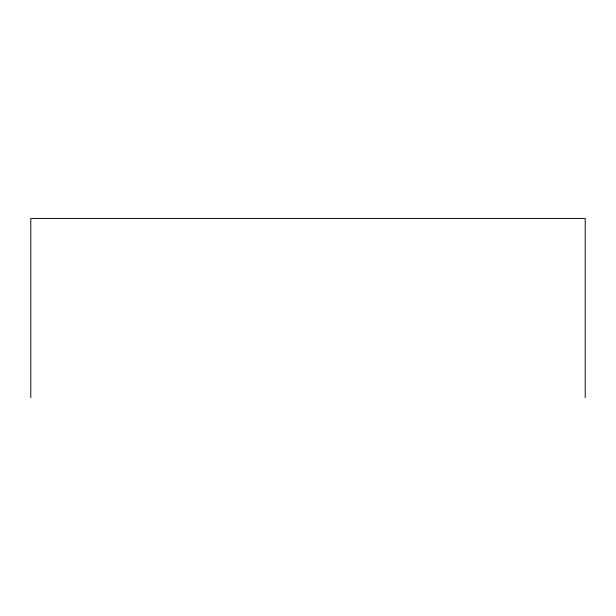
<?xml version="1.0" encoding="UTF-8"?>
<svg xmlns="http://www.w3.org/2000/svg" width="616" height="616" viewBox="0 0 616 616"><rect width="100%" height="100%" fill="white"/><g stroke="black" fill="none" stroke-linecap="round" stroke-linejoin="round"><path stroke-width="0.92" d="M585.2 397.582L585.2 218.418L30.8 218.418L30.8 397.582"/></g></svg>
